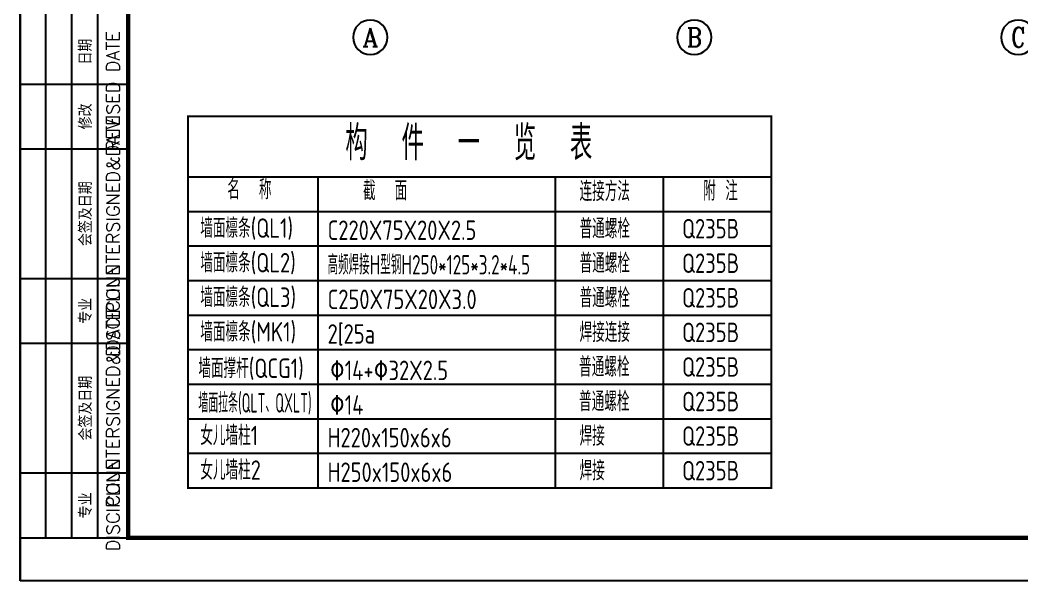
# Model space of a CAD drawing. Header units: millimetres. Extents: x 865490 to 879904, y 39442 to 44891.
# Drawn here: x 873452.1 to 873684, y 39450 to 39579.8 of the extents above; entities that cross this region are included whole.
import ezdxf
from ezdxf.enums import TextEntityAlignment as Align

# ---------------------------------------------------------------- set-up
doc = ezdxf.new("R2010")
doc.units = ezdxf.units.MM
doc.header["$LTSCALE"] = 1000
doc.header["$MEASUREMENT"] = 0
for name, color, linetype in [('AXIS', 3, 'Continuous'), ('AXIS_TEXT', 7, 'Continuous'), ('构件表__表格和文字', 7, 'Continuous')]:
    doc.layers.add(name, color=color, linetype=linetype)
doc.styles.add('_TCH_AXIS', font='COMPLEX', dxfattribs={"bigfont": 'GBCBIG'})
doc.styles.add('COMPLEX', font='COMPLEX')
doc.styles.add('ECEC_TK', font='txt_l.shx', dxfattribs={"bigfont": 'hztxt_l.shx'})
doc.styles.add('GBHZ', font='gbenor.shx', dxfattribs={"width": 0.9, "bigfont": 'gbcbig.shx'})

# ---------------------------------------------------------------- blocks, each defined once
blk = doc.blocks.new('_AXISO')
blk.add_circle((0, 0), 0.5)
at = {"layer": 'AXIS_TEXT', "style": 'COMPLEX', "width": 1.041667}
blk.add_attdef('A', text='', height=0.56, dxfattribs=at).set_placement((-0.25, -0.28), (0.25, -0.28), align=Align.FIT)

msp = doc.modelspace()

# ---------------------------------------------------------------- linework, layer by layer
for p, q in [((873452.063, 39449.955), (873452.063, 40043.955)), ((873452.063, 40043.955), (873452.063, 39449.955)), ((873458.063, 39459.955), (873458.063, 39639.955)), ((873464.063, 39459.955), (873464.063, 39639.955)), ((873470.063, 39459.955), (873470.063, 39639.955)), ((873452.063, 39564.955), (873477.063, 39564.955)), ((873452.063, 39549.955), (873477.063, 39549.955)), ((873452.063, 39519.955), (873477.063, 39519.955)), ((873452.063, 39504.955), (873477.063, 39504.955)), ((873452.063, 39474.955), (873477.063, 39474.955)), ((874293.063, 39449.955), (873452.063, 39449.955))]:
    msp.add_line(p, q)
at = {"color": 0, "const_width": 1}
msp.add_lwpolyline([(874283.063, 39459.955), (873477.063, 39459.955), (873477.063, 40033.955), (874283.063, 40033.955)], close=True, dxfattribs=at)
msp.add_lwpolyline([(873452.063, 39639.955), (873452.063, 39459.955), (873477.063, 39459.955), (873477.063, 39639.955)], close=True)
at = {"layer": '构件表__表格和文字'}
for p, q in [((873490.963, 39543.49), (873625.963, 39543.49)), ((873520.963, 39543.49), (873520.963, 39471.49)), ((873575.963, 39543.49), (873575.963, 39471.49)), ((873600.963, 39543.49), (873600.963, 39471.49)), ((873490.963, 39535.49), (873625.963, 39535.49)), ((873490.963, 39535.49), (873625.963, 39535.49)), ((873490.963, 39527.49), (873625.963, 39527.49)), ((873490.963, 39527.49), (873625.963, 39527.49)), ((873490.963, 39519.49), (873625.963, 39519.49)), ((873490.963, 39511.49), (873625.963, 39511.49)), ((873490.963, 39503.49), (873625.963, 39503.49)), ((873490.963, 39495.49), (873625.963, 39495.49)), ((873490.963, 39487.49), (873625.963, 39487.49)), ((873490.963, 39479.49), (873625.963, 39479.49)), ((873490.963, 39471.49), (873625.963, 39471.49)), ((873490.963, 39471.49), (873625.963, 39471.49)), ((873490.963, 39471.49), (873625.963, 39471.49)), ((873490.963, 39471.49), (873625.963, 39471.49)), ((873490.963, 39471.49), (873625.963, 39471.49)), ((873490.963, 39471.49), (873625.963, 39471.49)), ((873490.963, 39471.49), (873625.963, 39471.49)), ((873490.963, 39471.49), (873625.963, 39471.49)), ((873490.963, 39471.49), (873625.963, 39471.49))]:
    msp.add_line(p, q, dxfattribs=at)
at = {"layer": '构件表__表格和文字', "const_width": 0.48}
msp.add_lwpolyline([(873625.963, 39557.49), (873625.963, 39471.49), (873490.963, 39471.49), (873490.963, 39557.49), (873625.963, 39557.49)], dxfattribs=at)

# ---------------------------------------------------------------- block references
at = {"layer": 'AXIS', "color": 0}
ref = msp.add_blockref('_AXISO', (873533.146, 39575.761), dxfattribs=dict(at, xscale=-8, yscale=8, zscale=8))
ref.add_attrib('A', 'A', dxfattribs={"layer": 'AXIS_TEXT', "color": 0, "height": 4.252, "style": '_TCH_AXIS'}).set_placement((873531.324, 39573.635), (873534.968, 39573.635), align=Align.FIT)
ref = msp.add_blockref('_AXISO', (873608.146, 39575.761), dxfattribs=dict(at, xscale=-8, yscale=8, zscale=8))
ref.add_attrib('A', 'B', dxfattribs={"layer": 'AXIS_TEXT', "color": 0, "height": 4.353, "style": '_TCH_AXIS'}).set_placement((873606.384, 39573.584), (873609.908, 39573.584), align=Align.FIT)
ref = msp.add_blockref('_AXISO', (873683.146, 39575.761), dxfattribs=dict(at, xscale=-8, yscale=8, zscale=8))
ref.add_attrib('A', 'C', dxfattribs={"layer": 'AXIS_TEXT', "color": 0, "height": 4.557, "style": '_TCH_AXIS'}).set_placement((873681.518, 39573.482), (873684.773, 39573.482), align=Align.FIT)

# ---------------------------------------------------------------- texts
at = {"style": 'ECEC_TK'}
for s, p in [('日期', (873467.063, 39572.455)), ('DATE', (873473.563, 39572.455)), ('REVISED', (873473.563, 39557.455)), ('修改', (873467.063, 39557.455)), ('COUNTERSIGNED&DATE', (873473.563, 39534.955)), ('会签及日期', (873467.063, 39534.955)), ('DISCIPLINE', (873473.563, 39512.455)), ('专业', (873467.063, 39512.455)), ('COUNTERSIGNED&DATE', (873473.563, 39489.955)), ('会签及日期', (873467.063, 39489.955)), ('DISCIPLINE', (873473.563, 39467.455)), ('专业', (873467.063, 39467.455))]:
    msp.add_text(s, height=3, rotation=90, dxfattribs=at).set_placement(p, align=Align.MIDDLE)
at = {"layer": '构件表__表格和文字', "style": 'GBHZ'}
for s, height, width, p in [('构  件  一  览  表', 8, 0.9, (873527.375, 39547.32)), ('名  称', 4.5, 0.9, (873500.042, 39538.275)), ('截  面', 4.5, 0.9, (873531.456, 39538.021)), ('连接方法', 4.5, 0.9, (873581.587, 39537.858)), ('附 注', 4.5, 0.9, (873610.2, 39537.98)), ('墙面檩条(QL1)', 4.5, 0.9, (873493.794, 39529.362)), ('C220X75X20X2.5', 4.5, 0.9, (873523.259, 39528.875)), ('普通螺栓', 4.5, 0.9, (873581.591, 39529.235)), ('Q235B', 4.5, 0.9, (873605.305, 39529.235)), ('墙面檩条(QL2)', 4.5, 0.9, (873493.794, 39521.362)), ('普通螺栓', 4.5, 0.9, (873581.591, 39521.235)), ('高频焊接H型钢H250*125*3.2*4.5 ', 4.5, 0.75, (873523.259, 39520.875)), ('Q235B', 4.5, 0.9, (873605.305, 39521.235)), ('墙面檩条(QL3)', 4.5, 0.9, (873493.794, 39513.362)), ('C250X75X20X3.0', 4.5, 0.9, (873523.259, 39512.875)), ('普通螺栓', 4.5, 0.9, (873581.591, 39513.235)), ('Q235B', 4.5, 0.9, (873605.305, 39513.235)), ('墙面檩条(MK1)', 4.5, 0.9, (873493.794, 39505.362)), ('2[25a', 4.5, 0.9, (873523.259, 39504.875)), ('焊接连接', 4.5, 0.9, (873581.591, 39505.235)), ('Q235B', 4.5, 0.9, (873605.305, 39505.235)), ('墙面撑杆(QCG1)', 4.5, 0.9, (873493.345, 39496.927)), ('%%13014+%%13032X2.5', 4.5, 0.9, (873523.758, 39496.44)), ('普通螺栓', 4.5, 0.9, (873581.477, 39497.235)), ('Q235B', 4.5, 0.9, (873605.305, 39497.235)), ('墙面拉条(QLT、QXLT)', 4.5, 0.6, (873493.345, 39488.927)), ('普通螺栓', 4.5, 0.9, (873581.477, 39489.235)), ('Q235B', 4.5, 0.9, (873605.305, 39489.235)), ('%%13014', 4.5, 0.9, (873523.758, 39488.44)), ('女儿墙柱1', 4.5, 0.9, (873493.794, 39481.362)), ('H220x150x6x6', 4.5, 0.9, (873523.259, 39480.875)), ('焊接', 4.5, 0.9, (873581.591, 39481.235)), ('Q235B', 4.5, 0.9, (873605.305, 39481.235)), ('女儿墙柱2', 4.5, 0.9, (873493.794, 39473.362)), ('H250x150x6x6', 4.5, 0.9, (873523.259, 39472.875)), ('焊接', 4.5, 0.9, (873581.591, 39473.235)), ('Q235B', 4.5, 0.9, (873605.305, 39473.235))]:
    msp.add_text(s, height=height, dxfattribs=dict(at, width=width)).set_placement(p)

doc.saveas('drawing.dxf')
